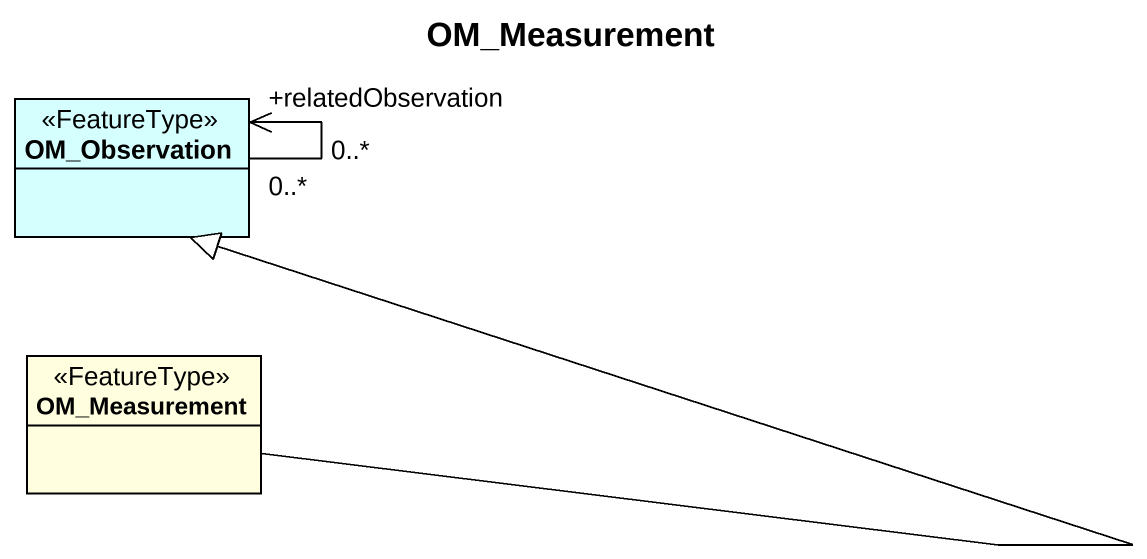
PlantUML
@startuml
title OM_Measurement
hide circle
hide empty members
class OM_Observation <<FeatureType>> #D5FFFF
class OM_Measurement <<FeatureType>> #FFFFE0
OM_Observation "0..*" --> "+relatedObservation\n0..*" OM_Observation
OM_Measurement -up-|> OM_Observation
@enduml
